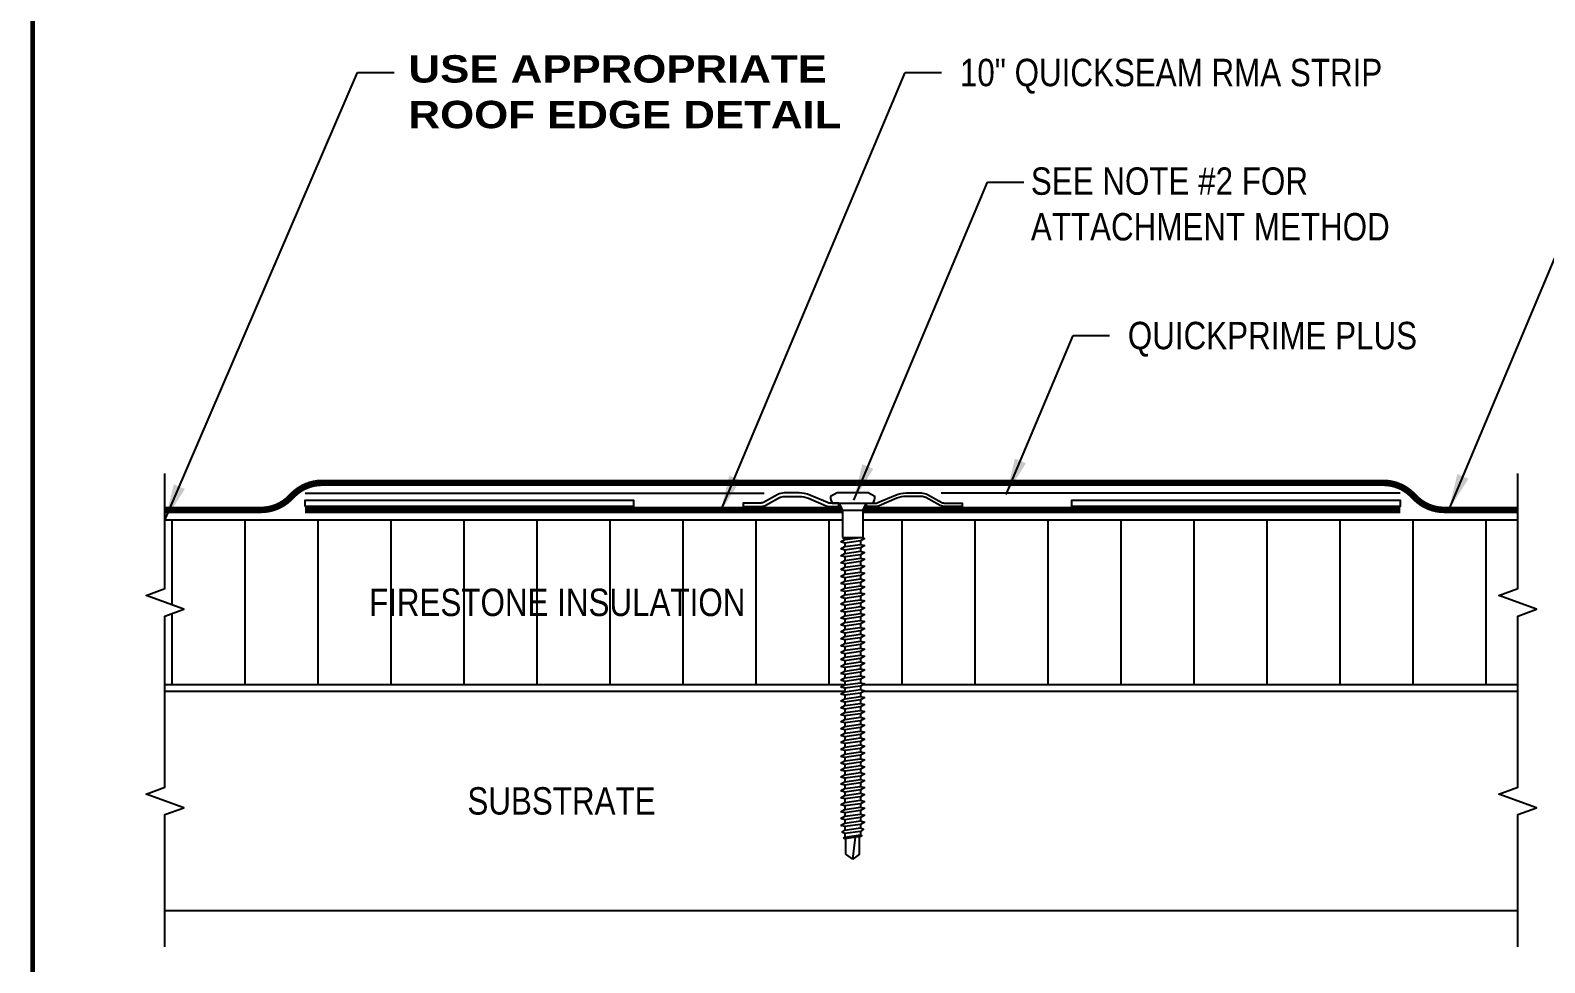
# Model space of a CAD drawing. Header units: inches. Extents: x 255.4 to 275.5, y -282.7 to -266.
# Drawn here: x 255.45 to 265.82, y -278.34 to -271.96 of the extents above; entities that cross this region are included whole.
import ezdxf
from ezdxf.enums import TextEntityAlignment as Align

# ---------------------------------------------------------------- set-up
doc = ezdxf.new("R2010")
doc.units = ezdxf.units.IN
doc.header["$MEASUREMENT"] = 0
doc.linetypes.add('HIDDEN', pattern=[0.375, 0.25, -0.125])
doc.layers.get('0').update_dxf_attribs({"linetype": 'CONTINUOUS'})
for name, color, linetype in [('FSBP-ACCESSORY-FIRESTONE', 7, 'CONTINUOUS'), ('FSBP-ADHESIVE', 1, 'HIDDEN'), ('FSBP-ANNO-NOTE', 7, 'CONTINUOUS'), ('FSBP-INSULATION', 7, 'CONTINUOUS'), ('FSBP-MEMBRANE', 7, 'CONTINUOUS'), ('FSBP-SUBSTRATE-GENERIC', 9, 'CONTINUOUS'), ('FSBP-TTLB-BORDER', 7, 'CONTINUOUS'), ('FSBP-TTLB-TEXT', 7, 'CONTINUOUS')]:
    doc.layers.add(name, color=color, linetype=linetype)
doc.styles.add('FSBP_ARIAL', font='arial.ttf')
doc.styles.add('FSBP_ARIAL_BOLD', font='')
doc.styles.add('FSBP_ARIAL_NAR', font='ARIALN.TTF')
doc.styles.get('FSBP_ARIAL_BOLD').set_extended_font_data('Arial Black')
doc.linetypes.add('ZIGZAG', pattern='A,0.0001,-0.2,[131,ltypeshp.shx,S=0.2,R=0,X=-0.2,Y=0],-0.4,[131,ltypeshp.shx,S=0.2,R=180,X=0.2,Y=0],-0.2', length=0.8001)
doc.dimstyles.new('FSBP-LEADER', dxfattribs={"dimtxt": 0.1875, "dimasz": 0.25, "dimexe": 0.0625, "dimexo": 0.125, "dimgap": 0.125, "dimtad": 0, "dimtih": 1, "dimtoh": 1, "dimdec": 4, "dimzin": 0, "dimdsep": 46, "dimlunit": 4, "dimtxsty": 'FSBP_ARIAL_NAR', "dimcen": 0.09375, "dimclrd": 256, "dimclre": 256, "dimclrt": 256, "dimadec": 0, "dimazin": 0, "dimtfac": 1, "dimtdec": 4, "dimtofl": 0, "dimtmove": 0, "dimatfit": 3, "dimfxl": 1, "dimtolj": 1, "dimtzin": 0, "dimlwd": -1, "dimlwe": -1, "dimarcsym": 0})

# ---------------------------------------------------------------- blocks, each defined once
blk = doc.blocks.new('TTLB-EPDM_1')
at = {"layer": 'FSBP-TTLB-BORDER', "const_width": 0.03125}
blk.add_lwpolyline([(20, 0), (20, 13), (0, 13), (0, 0)], dxfattribs=at)
at = {"layer": 'FSBP-TTLB-TEXT'}
for tag, height, style, p in [('MAXIMUM_WARRANTY', 0.1875, 'FSBP_ARIAL_BOLD', (18.03987100774941, 0.2240244307510579)), ('ACCPT_SYSTEMS', 0.21875, 'FSBP_ARIAL', (12.49438170418193, -1.125))]:
    blk.add_attdef(tag, text='', height=height, dxfattribs=dict(at, style=style)).set_placement(p, align=Align.MIDDLE_LEFT)
for tag, height, style, p in [('DETAIL_DESCP_LINE_1', 0.21875, 'FSBP_ARIAL_BOLD', (10.33118450231211, -0.3736318192489421)), ('ISSUE_REV_DATE', 0.21875, 'FSBP_ARIAL', (16.84069633627263, -0.7282559425942452)), ('DETAIL_NUMBER', 0.4375, 'FSBP_ARIAL', (18.91941590748775, -0.8931630692489421))]:
    blk.add_attdef(tag, text='', height=height, dxfattribs=dict(at, style=style)).set_placement(p, align=Align.MIDDLE_CENTER)
blk = doc.blocks.new('FSBP_AP_FASTENER_01')
at = {"layer": 'FSBP-ACCESSORY-FIRESTONE'}
for p, q in [((-0.125, 0.04849224421338505), (-0.09375, -0.01400775578661495)), ((0.09375, -0.01400775578661495), (0.125, 0.04849224421338505)), ((-0.09375, -0.01400775578661495), (-0.09375, -0.264007755786615)), ((-0.09375, -0.01400775578661495), (0.09375, -0.01400775578661495)), ((0.09375, -0.01400775578661495), (0.09375, -0.264007755786615)), ((-0.09375, -0.264007755786615), (-0.0703125, -0.2840970415008996)), ((-0.0703125, -0.3156643085181585), (-0.0703125, -0.3472315755354103)), ((-0.0703125, -0.3787988425526763), (-0.0703125, -0.410366109569928)), ((0.0703125, -0.2955750228038667), (0.0703125, -0.3271422898211327)), ((0.0703125, -0.3587095568383845), (0.0703125, -0.3902768238556433)), ((-0.0703125, -0.4419333765871798), (-0.0703125, -0.4735006436044458)), ((-0.0703125, -0.5050679106216975), (-0.0703125, -0.5366351776389564)), ((0.0703125, -0.4218440908729022), (0.0703125, -0.453411357890154)), ((0.0703125, -0.4849786249074128), (0.0703125, -0.5165458919246717)), ((0.0703125, -0.5481131589419235), (0.0703125, -0.5796804259591894)), ((-0.0703125, -0.5682024446562153), (-0.0703125, -0.599769711673467)), ((-0.0703125, -0.631336978690733), (-0.0703125, -0.6629042457079848)), ((0.0703125, -0.6112476929764412), (0.0703125, -0.6428149599937001)), ((0.0703125, -0.674382227010959), (0.0703125, -0.7059494940282107)), ((-0.0703125, -0.6944715127252366), (-0.0703125, -0.7260387797425025)), ((-0.0703125, -0.7576060467597543), (-0.0703125, -0.7891733137770132)), ((-0.0703125, -0.820740580794272), (-0.0703125, -0.8523078478115238)), ((0.0703125, -0.7375167610454696), (0.0703125, -0.7690840280627285)), ((0.0703125, -0.8006512950799802), (0.0703125, -0.8322185620972462)), ((-0.0703125, -0.8838751148287898), (-0.0703125, -0.9154423818460415)), ((-0.0703125, -0.9470096488632933), (-0.0703125, -0.9785769158805593)), ((0.0703125, -0.863785829114498), (0.0703125, -0.8953530961317568)), ((0.0703125, -0.9269203631490157), (0.0703125, -0.9584876301662675)), ((-0.0703125, -1.010144182897811), (-0.0703125, -1.04171144991507)), ((-0.0703125, -1.073278716932329), (-0.0703125, -1.104845983949581)), ((0.0703125, -0.9900548971835264), (0.0703125, -1.021622164200785)), ((0.0703125, -1.053189431218037), (0.0703125, -1.084756698235303)), ((-0.0703125, -1.136413250966847), (-0.0703125, -1.167980517984098)), ((-0.0703125, -1.19954778500135), (-0.0703125, -1.231115052018616)), ((0.0703125, -1.116323965252555), (0.0703125, -1.147891232269814)), ((0.0703125, -1.179458499287072), (0.0703125, -1.211025766304324)), ((0.0703125, -1.242593033321583), (0.0703125, -1.274160300338842)), ((-0.0703125, -1.262682319035868), (-0.0703125, -1.294249586053127)), ((-0.0703125, -1.325816853070386), (-0.0703125, -1.357384120087637)), ((0.0703125, -1.305727567356094), (0.0703125, -1.33729483437336)), ((0.0703125, -1.368862101390611), (0.0703125, -1.40042936840787)), ((-0.0703125, -1.388951387104903), (-0.0703125, -1.420518654122155)), ((-0.0703125, -1.452085921139407), (-0.0703125, -1.483653188156673)), ((-0.0703125, -1.515220455173925), (-0.0703125, -1.546787722191183)), ((0.0703125, -1.431996635425129), (0.0703125, -1.463563902442381)), ((0.0703125, -1.49513116945964), (0.0703125, -1.526698436476899)), ((-0.0703125, -1.578354989208442), (-0.0703125, -1.609922256225694)), ((-0.0703125, -1.64148952324296), (-0.0703125, -1.673056790260212)), ((0.0703125, -1.558265703494151), (0.0703125, -1.589832970511416)), ((0.0703125, -1.621400237528668), (0.0703125, -1.652967504545927)), ((-0.0703125, -1.704624057277464), (-0.0703125, -1.73619132429473)), ((-0.0703125, -1.767758591311981), (-0.0703125, -1.79932585832924)), ((0.0703125, -1.684534771563186), (0.0703125, -1.716102038580438)), ((0.0703125, -1.747669305597697), (0.0703125, -1.779236572614955)), ((-0.0703125, -1.830893125346499), (-0.0703125, -1.862460392363751)), ((-0.0703125, -1.894027659381017), (-0.0703125, -1.925594926398269)), ((0.0703125, -1.810803839632207), (0.0703125, -1.842371106649473)), ((0.0703125, -1.873938373666725), (0.0703125, -1.905505640683984)), ((-0.0703125, -1.95716219341552), (-0.0703125, -1.988729460432786)), ((-0.0703125, -2.020296727450038), (-0.0703125, -2.051863994467297)), ((0.0703125, -1.937072907701243), (0.0703125, -1.968640174718495)), ((0.0703125, -2.000207441735753), (0.0703125, -2.031774708753012)), ((0.0703125, -2.063341975770264), (0.0703125, -2.09490924278753)), ((-0.0703125, -2.083431261484556), (-0.0703125, -2.114998528501808)), ((-0.0703125, -2.146565795519074), (-0.0703125, -2.178133062536325)), ((-0.0703125, -2.209700329553577), (-0.0703125, -2.241267596570843)), ((0.0703125, -2.126476509804782), (0.0703125, -2.158043776822041)), ((0.0703125, -2.189611043839299), (0.0703125, -2.221178310856551)), ((-0.0703125, -2.272834863588095), (-0.0703125, -2.304402130605354)), ((-0.0703125, -2.335969397622613), (-0.0703125, -2.367536664639864)), ((0.0703125, -2.25274557787381), (0.0703125, -2.284312844891069)), ((0.0703125, -2.315880111908321), (0.0703125, -2.347447378925587)), ((-0.0703125, -2.39910393165713), (-0.0703125, -2.430671198674382)), ((-0.0703125, -2.462238465691634), (-0.0703125, -2.4938057327089)), ((0.0703125, -2.379014645942839), (0.0703125, -2.410581912960097)), ((0.0703125, -2.442149179977356), (0.0703125, -2.473716446994608)), ((-0.0703125, -2.525372999726152), (-0.0703125, -2.55694026674341)), ((-0.0703125, -2.588507533760669), (-0.0703125, -2.620074800777921)), ((0.0703125, -2.505283714011867), (0.0703125, -2.536850981029126)), ((0.0703125, -2.568418248046378), (0.0703125, -2.599985515063644)), ((-0.0703125, -2.651642067795187), (-0.0703125, -2.683209334812439)), ((-0.0703125, -2.714776601829691), (-0.0703125, -2.746343868846957)), ((0.0703125, -2.631552782080895), (0.0703125, -2.663120049098154)), ((0.0703125, -2.694687316115413), (0.0703125, -2.726254583132665)), ((0.0703125, -2.757821850149924), (0.0703125, -2.789389117167183)), ((-0.0703125, -2.777911135864208), (-0.0703125, -2.809478402881467)), ((-0.0703125, -2.841045669898726), (-0.0703125, -2.872612936915978)), ((0.0703125, -2.820956384184434), (0.0703125, -2.8525236512017)), ((0.0703125, -2.884090918218952), (0.0703125, -2.915658185236211)), ((-0.0703125, -2.904180203933244), (-0.0703125, -2.935747470950496)), ((-0.0703125, -2.967314737967747), (-0.0703125, -2.998882004985013)), ((-0.0625, -3.154632755786622), (-0.0625, -3.013549567065063)), ((0, -3.201507755786615), (0.02460623630038583, -3.00110581902215)), ((0.0625, -3.154632755786601), (0.0625, -2.995692424207924)), ((0.0703125, -2.94722545225347), (0.0703125, -2.978792719270722)), ((0, -3.201507755786615), (-0.06250000000001421, -3.154632755786615)), ((0.0625, -3.154632755786615), (0, -3.201507755786615))]:
    blk.add_line(p, q, dxfattribs=at)
blk.add_lwpolyline([(0.1875, 0.04849224421338505, 0.1250000000000271), (0.203125, 0.110992244213385), (0.140625, 0.142242244213385), (-0.140625, 0.142242244213385), (-0.203125, 0.110992244213385, 0.1250000000000271), (-0.1875, 0.04849224421338505)], format="xyb", close=True, dxfattribs=at)
for points in [[(-0.109375, -0.3054610321523867), (-0.0703125, -0.2840970415008996), (0.0703125, -0.264007755786615), (0.109375, -0.2742110321523867), (0.0703125, -0.2955750228038667), (-0.0703125, -0.3156643085181585)], [(-0.109375, -0.3685955661869045), (-0.0703125, -0.3472315755354103), (0.0703125, -0.3271422898211327), (0.109375, -0.3373455661869045), (0.0703125, -0.3587095568383845), (-0.0703125, -0.3787988425526763)], [(-0.109375, -0.431730100221408), (-0.0703125, -0.410366109569928), (0.0703125, -0.3902768238556433), (0.109375, -0.400480100221408), (0.0703125, -0.4218440908729022), (-0.0703125, -0.4419333765871798)], [(-0.109375, -0.4948646342559258), (-0.0703125, -0.4735006436044458), (0.0703125, -0.453411357890154), (0.109375, -0.4636146342559258), (0.0703125, -0.4849786249074128), (-0.0703125, -0.5050679106216975)], [(-0.109375, -0.5579991682904435), (-0.0703125, -0.5366351776389564), (0.0703125, -0.5165458919246717), (0.109375, -0.5267491682904435), (0.0703125, -0.5481131589419235), (-0.0703125, -0.5682024446562153)], [(-0.109375, -0.6211337023249612), (-0.0703125, -0.599769711673467), (0.0703125, -0.5796804259591894), (0.109375, -0.5898837023249612), (0.0703125, -0.6112476929764412), (-0.0703125, -0.631336978690733)], [(-0.109375, -0.6842682363594648), (-0.0703125, -0.6629042457079848), (0.0703125, -0.6428149599937001), (0.109375, -0.6530182363594648), (0.0703125, -0.674382227010959), (-0.0703125, -0.6944715127252366)], [(-0.109375, -0.7474027703939825), (-0.0703125, -0.7260387797425025), (0.0703125, -0.7059494940282107), (0.109375, -0.7161527703939825), (0.0703125, -0.7375167610454696), (-0.0703125, -0.7576060467597543)], [(-0.109375, -0.8105373044285002), (-0.0703125, -0.7891733137770132), (0.0703125, -0.7690840280627285), (0.109375, -0.7792873044285002), (0.0703125, -0.8006512950799802), (-0.0703125, -0.820740580794272)], [(-0.109375, -0.873671838463018), (-0.0703125, -0.8523078478115238), (0.0703125, -0.8322185620972462), (0.109375, -0.842421838463018), (0.0703125, -0.863785829114498), (-0.0703125, -0.8838751148287898)], [(-0.109375, -0.9368063724975215), (-0.0703125, -0.9154423818460415), (0.0703125, -0.8953530961317568), (0.109375, -0.9055563724975215), (0.0703125, -0.9269203631490157), (-0.0703125, -0.9470096488632933)], [(-0.109375, -0.9999409065320393), (-0.0703125, -0.9785769158805593), (0.0703125, -0.9584876301662675), (0.109375, -0.9686909065320393), (0.0703125, -0.9900548971835264), (-0.0703125, -1.010144182897811)], [(-0.109375, -1.063075440566557), (-0.0703125, -1.04171144991507), (0.0703125, -1.021622164200785), (0.109375, -1.031825440566557), (0.0703125, -1.053189431218037), (-0.0703125, -1.073278716932329)], [(-0.109375, -1.126209974601075), (-0.0703125, -1.104845983949581), (0.0703125, -1.084756698235303), (0.109375, -1.094959974601075), (0.0703125, -1.116323965252555), (-0.0703125, -1.136413250966847)], [(-0.109375, -1.189344508635578), (-0.0703125, -1.167980517984098), (0.0703125, -1.147891232269814), (0.109375, -1.158094508635578), (0.0703125, -1.179458499287072), (-0.0703125, -1.19954778500135)], [(-0.109375, -1.252479042670096), (-0.0703125, -1.231115052018616), (0.0703125, -1.211025766304324), (0.109375, -1.221229042670096), (0.0703125, -1.242593033321583), (-0.0703125, -1.262682319035868)], [(-0.109375, -1.315613576704614), (-0.0703125, -1.294249586053127), (0.0703125, -1.274160300338842), (0.109375, -1.284363576704614), (0.0703125, -1.305727567356094), (-0.0703125, -1.325816853070386)], [(-0.109375, -1.378748110739132), (-0.0703125, -1.357384120087637), (0.0703125, -1.33729483437336), (0.109375, -1.347498110739132), (0.0703125, -1.368862101390611), (-0.0703125, -1.388951387104903)], [(-0.109375, -1.441882644773635), (-0.0703125, -1.420518654122155), (0.0703125, -1.40042936840787), (0.109375, -1.410632644773635), (0.0703125, -1.431996635425129), (-0.0703125, -1.452085921139407)], [(-0.109375, -1.505017178808153), (-0.0703125, -1.483653188156673), (0.0703125, -1.463563902442381), (0.109375, -1.473767178808153), (0.0703125, -1.49513116945964), (-0.0703125, -1.515220455173925)], [(-0.109375, -1.568151712842671), (-0.0703125, -1.546787722191183), (0.0703125, -1.526698436476899), (0.109375, -1.536901712842671), (0.0703125, -1.558265703494151), (-0.0703125, -1.578354989208442)], [(-0.109375, -1.631286246877188), (-0.0703125, -1.609922256225694), (0.0703125, -1.589832970511416), (0.109375, -1.600036246877188), (0.0703125, -1.621400237528668), (-0.0703125, -1.64148952324296)], [(-0.109375, -1.694420780911692), (-0.0703125, -1.673056790260212), (0.0703125, -1.652967504545927), (0.109375, -1.663170780911692), (0.0703125, -1.684534771563186), (-0.0703125, -1.704624057277464)], [(-0.109375, -1.75755531494621), (-0.0703125, -1.73619132429473), (0.0703125, -1.716102038580438), (0.109375, -1.72630531494621), (0.0703125, -1.747669305597697), (-0.0703125, -1.767758591311981)], [(-0.109375, -1.820689848980727), (-0.0703125, -1.79932585832924), (0.0703125, -1.779236572614955), (0.109375, -1.789439848980727), (0.0703125, -1.810803839632207), (-0.0703125, -1.830893125346499)], [(-0.109375, -1.883824383015245), (-0.0703125, -1.862460392363751), (0.0703125, -1.842371106649473), (0.109375, -1.852574383015245), (0.0703125, -1.873938373666725), (-0.0703125, -1.894027659381017)], [(-0.109375, -1.946958917049749), (-0.0703125, -1.925594926398269), (0.0703125, -1.905505640683984), (0.109375, -1.915708917049749), (0.0703125, -1.937072907701243), (-0.0703125, -1.95716219341552)], [(-0.109375, -2.010093451084266), (-0.0703125, -1.988729460432786), (0.0703125, -1.968640174718495), (0.109375, -1.978843451084266), (0.0703125, -2.000207441735753), (-0.0703125, -2.020296727450038)], [(-0.109375, -2.073227985118784), (-0.0703125, -2.051863994467297), (0.0703125, -2.031774708753012), (0.109375, -2.041977985118784), (0.0703125, -2.063341975770264), (-0.0703125, -2.083431261484556)], [(-0.109375, -2.136362519153302), (-0.0703125, -2.114998528501808), (0.0703125, -2.09490924278753), (0.109375, -2.105112519153302), (0.0703125, -2.126476509804782), (-0.0703125, -2.146565795519074)], [(-0.109375, -2.199497053187805), (-0.0703125, -2.178133062536325), (0.0703125, -2.158043776822041), (0.109375, -2.168247053187805), (0.0703125, -2.189611043839299), (-0.0703125, -2.209700329553577)], [(-0.109375, -2.262631587222323), (-0.0703125, -2.241267596570843), (0.0703125, -2.221178310856551), (0.109375, -2.231381587222323), (0.0703125, -2.25274557787381), (-0.0703125, -2.272834863588095)], [(-0.109375, -2.325766121256841), (-0.0703125, -2.304402130605354), (0.0703125, -2.284312844891069), (0.109375, -2.294516121256841), (0.0703125, -2.315880111908321), (-0.0703125, -2.335969397622613)], [(-0.109375, -2.388900655291359), (-0.0703125, -2.367536664639864), (0.0703125, -2.347447378925587), (0.109375, -2.357650655291359), (0.0703125, -2.379014645942839), (-0.0703125, -2.39910393165713)], [(-0.109375, -2.452035189325862), (-0.0703125, -2.430671198674382), (0.0703125, -2.410581912960097), (0.109375, -2.420785189325862), (0.0703125, -2.442149179977356), (-0.0703125, -2.462238465691634)], [(-0.109375, -2.51516972336038), (-0.0703125, -2.4938057327089), (0.0703125, -2.473716446994608), (0.109375, -2.48391972336038), (0.0703125, -2.505283714011867), (-0.0703125, -2.525372999726152)], [(-0.109375, -2.578304257394898), (-0.0703125, -2.55694026674341), (0.0703125, -2.536850981029126), (0.109375, -2.547054257394898), (0.0703125, -2.568418248046378), (-0.0703125, -2.588507533760669)], [(-0.109375, -2.641438791429415), (-0.0703125, -2.620074800777921), (0.0703125, -2.599985515063644), (0.109375, -2.610188791429415), (0.0703125, -2.631552782080895), (-0.0703125, -2.651642067795187)], [(-0.109375, -2.704573325463919), (-0.0703125, -2.683209334812439), (0.0703125, -2.663120049098154), (0.109375, -2.673323325463919), (0.0703125, -2.694687316115413), (-0.0703125, -2.714776601829691)], [(-0.109375, -2.767707859498437), (-0.0703125, -2.746343868846957), (0.0703125, -2.726254583132665), (0.109375, -2.736457859498437), (0.0703125, -2.757821850149924), (-0.0703125, -2.777911135864208)], [(-0.109375, -2.830842393532954), (-0.0703125, -2.809478402881467), (0.0703125, -2.789389117167183), (0.109375, -2.799592393532954), (0.0703125, -2.820956384184434), (-0.0703125, -2.841045669898726)], [(-0.109375, -2.893976927567472), (-0.0703125, -2.872612936915978), (0.0703125, -2.8525236512017), (0.109375, -2.862726927567472), (0.0703125, -2.884090918218952), (-0.0703125, -2.904180203933244)], [(-0.099609375, -2.955716372316267), (-0.0703125, -2.935747470950496), (0.0703125, -2.915658185236211), (0.099609375, -2.927256550887698), (0.0703125, -2.94722545225347), (-0.0703125, -2.967314737967747)], [(-0.0849609375, -3.008866455667892), (-0.0703125, -2.998882004985013), (0.0703125, -2.978792719270722), (0.0849609375, -2.984591902096462), (0.0703125, -2.994576352779355), (-0.0703125, -3.014665638493632)]]:
    blk.add_lwpolyline(points, close=True, dxfattribs=at)
blk.add_lwpolyline([(-0.09375, -0.264007755786615), (0.09375, -0.264007755786615)], dxfattribs=at)
blk = doc.blocks.new('FSBP_AP_FASTENER_W_2inPLATE_1')
blk.add_line((-0.125, 0.03125), (0.125, 0.03125))
at = {"layer": 'FSBP-ACCESSORY-FIRESTONE'}
for p, q in [((-0.125, 0), (-0.109375, 0)), ((0.125, 0), (0.1093749999999858, 0))]:
    blk.add_line(p, q, dxfattribs=at)
for points in [[(-1, 0), (-0.8440621258972953, 0, 0.125489241710454), (-0.7991697386460004, 0.01144729003925704), (-0.6692681354566616, 0.08230270996074296, -0.1254892417105026), (-0.6243757482053525, 0.09375), (-0.4888144254886129, 0.09375, -0.1015700823222099), (-0.4026445789244235, 0.07606297531646078), (-0.24285132786963, 0.007580153435810644, 0.1015700823222143), (-0.2059213936278326, 0), (-0.125, 0), (-0.125, 0.03125), (-0.2059213936278326, 0.03125, -0.1015700823222341), (-0.2305413497890356, 0.03630343562389271), (-0.3903346008438291, 0.1047862575045144, 0.1015700823222067), (-0.4888144254886129, 0.125), (-0.6243757482053525, 0.125, 0.1254892417105185), (-0.6842322645404408, 0.109736946614305), (-0.8141338677297654, 0.0388815266928475, -0.1254892417104541), (-0.8440621258972953, 0.03125), (-1, 0.03125)], [(1, 0), (0.8440621258972953, 0, -0.125489241710454), (0.7991697386460004, 0.01144729003925704), (0.6692681354566616, 0.08230270996074296, 0.1254892417105026), (0.6243757482053525, 0.09375), (0.4888144254886129, 0.09375, 0.1015700823222099), (0.4026445789244235, 0.07606297531646078), (0.24285132786963, 0.007580153435810644, -0.1015700823222143), (0.2059213936278326, 0), (0.125, 0), (0.125, 0.03125), (0.2059213936278326, 0.03125, 0.1015700823222341), (0.2305413497890356, 0.03630343562389271), (0.3903346008438291, 0.1047862575045144, -0.1015700823222067), (0.4888144254886129, 0.125), (0.6243757482053525, 0.125, -0.1254892417105185), (0.6842322645404408, 0.109736946614305), (0.8141338677297654, 0.0388815266928475, 0.1254892417104541), (0.8440621258972953, 0.03125), (1, 0.03125)]]:
    blk.add_lwpolyline(points, format="xyb", close=True, dxfattribs=at)
blk.add_blockref('FSBP_AP_FASTENER_01', (0, -0.01724224421337794), dxfattribs=at)

msp = doc.modelspace()

# ---------------------------------------------------------------- hatches: boundary and pattern name
at = {"layer": 'FSBP-INSULATION'}
h = msp.add_hatch(dxfattribs=at)
h.set_pattern_fill('LINE', color=256, scale=4, angle=90, style=0)
h.set_pattern_definition([(90, (45.41761456998256, -20.46778508268575), (-0.5, 3.061515884555943e-17), [])])
h.paths.add_polyline_path([(261.1493322407889, -275.3109173286474), (261.1493322407888, -275.420702119852), (261.1610509907888, -275.4237631027617), (261.1317541157889, -275.4397860957503), (261.1317541157889, -275.4634615460133), (261.1610509907889, -275.4711140032876), (261.1317541157889, -275.4871369962762), (261.1317541157888, -275.5108124465391), (261.1610509907889, -275.5184649038135), (261.1317541157889, -275.534487896802), (261.1317541157889, -275.558163347065), (261.1610509907889, -275.5658158043394), (261.1317541157889, -275.581838797328), (261.1317541157889, -275.6055142475909), (261.1610509907888, -275.6131667048653), (261.1317541157889, -275.6291896978539), (261.1317541157889, -275.6528651481168), (261.1610509907889, -275.6605176053911), (261.1317541157889, -275.6765405983797), (261.1317541157889, -275.7002160486427), (261.1610509907889, -275.707868505917), (261.1317541157889, -275.7238914989056), (261.1317541157889, -275.7475669491686), (261.1610509907889, -275.7552194064429), (261.1317541157889, -275.7712423994315), (261.1317541157889, -275.7949178496945), (261.1610509907889, -275.8025703069688), (261.1317541157889, -275.8185932999574), (261.1317541157889, -275.8422687502203), (261.1610509907888, -275.8499212074947), (261.1317541157889, -275.8659442004833), (261.1317541157889, -275.8896196507462), (261.1610509907889, -275.8972721080205), (261.1317541157889, -275.9132951010092), (261.1317541157889, -275.9369705512721), (261.1610509907888, -275.9446230085465), (261.1317541157889, -275.9606460015351), (261.1317541157889, -275.984321451798), (261.1610509907888, -275.9919739090723), (261.1317541157889, -276.0079969020609), (261.1317541157889, -276.0316723523239), (261.1610509907888, -276.0393248095982), (261.1317541157889, -276.0553478025868), (261.1317541157889, -276.0790232528498), (261.1610509907889, -276.0866757101241), (261.1317541157889, -276.1026987031128), (261.1317541157889, -276.1263741533757), (261.1610509907888, -276.13402661065), (261.1317541157889, -276.1500496036386), (261.1317541157889, -276.1737250539015), (261.1610509907889, -276.1813775111759), (261.1317541157889, -276.1974005041644), (261.1317541157889, -276.2210759544275), (261.1610509907889, -276.2287284117018), (261.1317541157889, -276.2447514046904), (261.1317541157888, -276.2684268549533), (261.1610509907889, -276.2760793122277), (261.1317541157889, -276.2921023052162), (261.1317541157889, -276.3157777554792), (261.1610509907889, -276.3234302127535), (261.1317541157889, -276.3394532057421), (261.1317541157889, -276.3631286560051), (261.1610509907889, -276.3707811132795), (261.1317541157889, -276.386804106268), (261.1317541157889, -276.410479556531), (261.1610509907889, -276.4181320138052), (261.1317541157889, -276.434155006794), (261.1317541157889, -276.4359173286474), (265.6335994267554, -276.4359173286474), (265.6335994267554, -275.9671673286474), (265.7623874307923, -275.9202923286474), (265.5048114227184, -275.8265423286474), (265.6335994267554, -275.7796673286474), (265.6335994267554, -275.3109173286474)])
h.paths.add_polyline_path([(261.0073230994456, -276.4359173286474), (261.0262853657889, -276.4255465208167), (261.0262853657888, -276.4018710705537), (260.9969884907887, -276.3942186132793), (261.0262853657888, -276.3781956202907), (261.0262853657888, -276.3545201700279), (260.9969884907888, -276.3468677127535), (261.0262853657889, -276.3308447197649), (261.0262853657889, -276.307169269502), (260.9969884907889, -276.2995168122276), (261.0262853657888, -276.283493819239), (261.0262853657888, -276.259818368976), (260.9969884907888, -276.2521659117018), (261.0262853657889, -276.2361429187132), (261.0262853657889, -276.2124674684501), (260.9969884907888, -276.2048150111759), (261.0262853657889, -276.1887920181873), (261.0262853657889, -276.1651165679243), (260.9969884907889, -276.15746411065), (261.0262853657888, -276.1414411176614), (261.0262853657888, -276.1177656673985), (260.9969884907889, -276.1101132101241), (261.0262853657888, -276.0940902171355), (261.0262853657889, -276.0704147668725), (260.9969884907889, -276.0627623095983), (261.0262853657888, -276.0467393166097), (261.0262853657889, -276.0230638663467), (260.9969884907889, -276.0154114090724), (261.0262853657888, -275.9993884160838), (261.0262853657888, -275.9757129658208), (260.9969884907889, -275.9680605085464), (261.0262853657888, -275.9520375155578), (261.0262853657889, -275.9283620652948), (260.9969884907889, -275.9207096080206), (261.0262853657888, -275.9046866150319), (261.0262853657888, -275.8810111647689), (260.9969884907889, -275.8733587074947), (261.0262853657888, -275.8573357145061), (261.0262853657889, -275.8336602642432), (260.9969884907889, -275.8260078069688), (261.0262853657888, -275.8099848139802), (261.0262853657888, -275.7863093637172), (260.9969884907888, -275.7786569064429), (261.0262853657889, -275.7626339134543), (261.0262853657888, -275.7389584631914), (260.9969884907889, -275.731306005917), (261.0262853657889, -275.7152830129284), (261.0262853657889, -275.6916075626655), (260.9969884907889, -275.6839551053911), (261.0262853657888, -275.6679321124025), (261.0262853657889, -275.6442566621395), (260.9969884907888, -275.6366042048653), (261.0262853657889, -275.6205812118766), (261.0262853657888, -275.5969057616137), (260.9969884907888, -275.5892533043393), (261.0262853657889, -275.5732303113508), (261.0262853657889, -275.5495548610878), (260.9969884907889, -275.5419024038135), (261.0262853657888, -275.5258794108249), (261.0262853657889, -275.5022039605619), (260.9969884907889, -275.4945515032876), (261.0262853657888, -275.478528510299), (261.0262853657889, -275.4548530600361), (260.9969884907889, -275.4472006027617), (261.0262853657888, -275.431177609773), (261.0087072407889, -275.4161106454874), (261.0087072407889, -275.3109173286474), (256.369252849373, -275.3109173286474), (256.369252849373, -275.7796673286474), (256.240464845336, -275.8265423286474), (256.49804085341, -275.9202923286474), (256.369252849373, -275.9671673286474), (256.3692528493731, -276.4359173286474)])
h.paths.add_polyline_path([(257.7181090363891, -276.018870517597), (260.3927978153796, -276.018870517597), (260.3927978153796, -275.7278362406529), (257.7181090363891, -275.7278362406529)], flags=24)

# ---------------------------------------------------------------- linework, layer by layer
at = {"layer": 'FSBP-ADHESIVE', "linetype": 'ZIGZAG', "ltscale": 0.17}
for p, q in [((257.3290197407889, -275.1252923286474), (260.4720528349094, -275.1252923286473)), ((264.8290197407889, -275.1252923286474), (261.6859866466684, -275.1252923286473))]:
    msp.add_line(p, q, dxfattribs=at)
at = {"layer": 'FSBP-INSULATION', "linetype": 'Continuous'}
for points in [[(256.3692528493731, -276.4359173286474), (256.369252849373, -275.9671673286474), (256.49804085341, -275.9202923286474), (256.2404648453361, -275.8265423286474), (256.369252849373, -275.7796673286474), (256.369252849373, -274.9906048286474)], [(265.6335994267554, -276.4359173286474), (265.6335994267554, -275.9671673286474), (265.7623874307923, -275.9202923286474), (265.5048114227184, -275.8265423286474), (265.6335994267554, -275.7796673286474), (265.6335994267554, -274.9906048286474)]]:
    msp.add_lwpolyline(points, dxfattribs=at)
at = {"layer": 'FSBP-INSULATION'}
for points in [[(261.0087072407889, -275.3109173286474), (256.369252849373, -275.3109173286474)], [(265.6335994267554, -275.3109173286474), (261.1493322407889, -275.3109173286474)], [(256.3692528493731, -276.4359173286474), (261.0262853657889, -276.4359173286474)], [(261.1521764789679, -276.4359173286474), (265.6335994267554, -276.4359173286474)]]:
    msp.add_lwpolyline(points, dxfattribs=at)
at = {"layer": 'FSBP-MEMBRANE', "const_width": 0.045}
msp.add_lwpolyline([(265.6335994267554, -275.2406048286474), (265.1311423052063, -275.2406048286474, -0.1989123673796531), (264.9322685229976, -275.1582286108561), (264.9113959585801, -275.1373560464387, 0.1989123673796531), (264.7125221763714, -275.0549798286474), (264.6315457418432, -275.0549798286474), (257.4455173052063, -275.0549798286474, 0.1989123673795614), (257.2466435229976, -275.1373560464386), (257.22577095858, -275.1582286108561, -0.1989123673796282), (257.0268971763714, -275.2406048286473), (256.369252849373, -275.2406048286474)], format="xyb", dxfattribs=at)
for points in [[(257.3290197407889, -275.2406048286474), (261.0087072407889, -275.2406048286474)], [(261.1493322407889, -275.2406048286474), (264.8290197407889, -275.2406048286474)]]:
    msp.add_lwpolyline(points, dxfattribs=at)
at = {"layer": 'FSBP-MEMBRANE'}
for points in [[(257.3290197407889, -275.2181048286474), (257.3290197407889, -275.1731048286474), (259.5790197407889, -275.1731048286474), (259.5790197407889, -275.2181048286474)], [(262.5790197407889, -275.2181048286474), (262.5790197407889, -275.1731048286474), (264.8290197407889, -275.1731048286474), (264.8290197407889, -275.2181048286474)]]:
    msp.add_lwpolyline(points, close=True, dxfattribs=at)
at = {"layer": 'FSBP-SUBSTRATE-GENERIC'}
msp.add_line((256.3692528493731, -277.9827923286474), (265.6335994267554, -277.9827923286474), dxfattribs=at)
for points in [[(256.3692528493731, -278.2327923286474), (256.369252849373, -277.3265423286474), (256.49804085341, -277.2796673286474), (256.2404648453361, -277.1859173286474), (256.369252849373, -277.1390423286474), (256.3692528493731, -276.4359173286474)], [(261.0262853657889, -276.4827923286474), (256.3692528493731, -276.4827923286474)], [(265.6335994267554, -276.4827923286474), (261.1530466283982, -276.4827923286474)], [(265.6335994267554, -278.2327923286474), (265.6335994267554, -277.3265423286474), (265.7623874307923, -277.2796673286474), (265.5048114227184, -277.1859173286474), (265.6335994267554, -277.1390423286474), (265.6335994267554, -276.4359173286474)]]:
    msp.add_lwpolyline(points, dxfattribs=at)

# ---------------------------------------------------------------- block references
msp.add_blockref('TTLB-EPDM_1', (255.4627011304548, -280.1173711702307))
at = {"layer": 'FSBP-ACCESSORY-FIRESTONE', "xscale": 0.75, "yscale": 0.75, "zscale": 0.75}
msp.add_blockref('FSBP_AP_FASTENER_W_2inPLATE_1', (261.0790197407889, -275.2181048286474), dxfattribs=at)

# ---------------------------------------------------------------- texts
at = {"layer": 'FSBP-ANNO-NOTE', "style": 'FSBP_ARIAL_NAR'}
for s, p in [('10" QUICKSEAM RMA STRIP', (261.8131193495767, -272.2458278766331)), ('QUICKPRIME PLUS', (262.9633061499767, -274.0466091266332))]:
    msp.add_text(s, height=0.1875, dxfattribs=at).set_placement(p, align=Align.MIDDLE_LEFT)
for s, p in [('FIRESTONE INSULATION', (259.0554534258844, -275.8734173286474)), ('SUBSTRATE', (259.084828895761, -277.2327923286474))]:
    msp.add_text(s, height=0.1875, dxfattribs=at).set_placement(p, align=Align.MIDDLE_CENTER)
at = {"layer": 'FSBP-ANNO-NOTE', "char_height": 0.1875, "attachment_point": 1}
for s, width, heights, insert, style in [('USE APPROPRIATE \\PROOF EDGE DETAIL', 2.954442057143751, [0.5926751103761524], (258.0371500980073, -272.1271856394869), 'FSBP_ARIAL_BOLD'), ('SEE NOTE #2 FOR ATTACHMENT METHOD', 3.164560526536548, [0.6184865474897413], (262.2992982146461, -272.8955498942851), 'FSBP_ARIAL_NAR')]:
    msp.add_mtext_dynamic_manual_height_columns(s, width=width, gutter_width=2.5, heights=heights, dxfattribs=dict(at, insert=insert, style=style))

# ---------------------------------------------------------------- leaders
at = {"layer": 'FSBP-ANNO-NOTE'}
for points in [[(265.1610664073394, -275.2413851945941), (266.7748776736355, -271.4005590799285), (267.0248776736355, -271.4005590799285)], [(256.369252849373, -275.3109173286474), (257.688622159823, -272.2458278766331), (257.938622159823, -272.2458278766331)], [(260.1748983378799, -275.252258895952), (261.4381193495767, -272.2458278766331), (261.6881193495767, -272.2458278766331)], [(261.0860995146593, -275.1736541450869), (262.0011632179201, -272.9958278766331), (262.2511632179201, -272.9958278766331)], [(262.1307742983464, -275.1355222608601), (262.5883061499767, -274.0466091266332), (262.8383061499767, -274.0466091266332)]]:
    msp.add_leader(points, dimstyle='FSBP-LEADER', dxfattribs=at)

doc.saveas('drawing.dxf')
